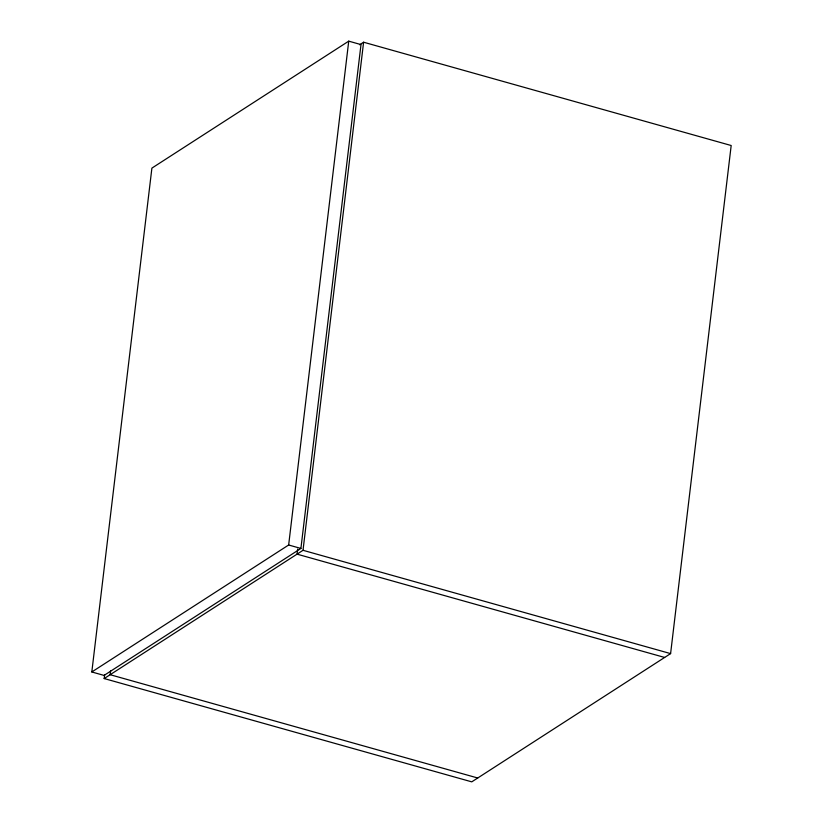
<?xml version="1.0" encoding="UTF-8"?>
<svg xmlns="http://www.w3.org/2000/svg" width="823" height="823" viewBox="0 0 823 823"><rect width="100%" height="100%" fill="white"/><g stroke="black" fill="none" stroke-linecap="round" stroke-linejoin="round"><path stroke-width="1.23" d="M91.816 671.969L151.895 168.118L348.736 41.15L360.999 44.596L300.909 548.447L104.068 675.416L91.816 671.969L288.657 545.001L300.909 548.447M359.62 44.781L363.601 42.22L731.184 145.517L670.601 653.606L471.764 781.85L104.182 678.553L104.644 674.726M110.611 670.879L110.148 674.706L477.731 778.002M288.657 545.001L348.736 41.15M297.659 549.044L297.052 554.146L664.634 657.454M104.182 678.553L303.018 550.299L363.601 42.22M303.018 550.299L670.601 653.606"/></g></svg>
